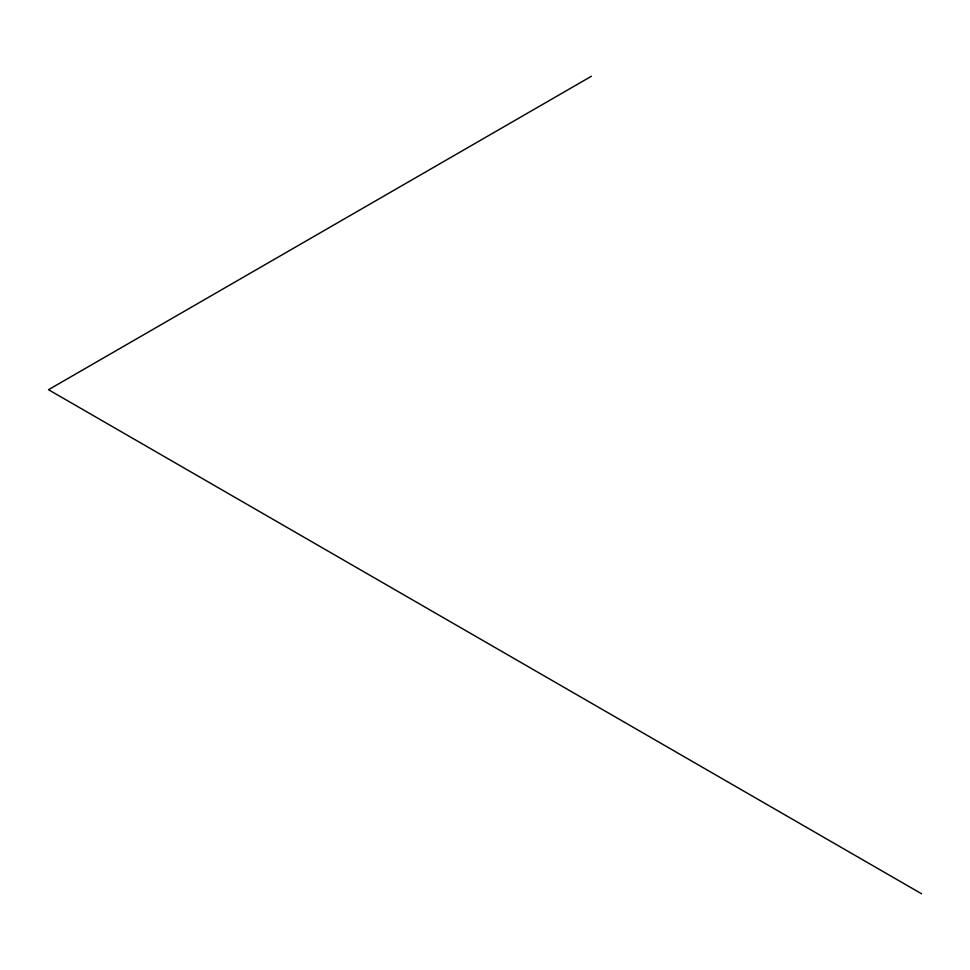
<?xml version="1.0" encoding="UTF-8"?>
<svg xmlns="http://www.w3.org/2000/svg" width="970" height="970" viewBox="0 0 970 970"><rect width="100%" height="100%" fill="white"/><g stroke="black" fill="none" stroke-linecap="round" stroke-linejoin="round"><path stroke-width="1.45" d="M591.397 76.266L48.5 389.71L921.5 893.734"/></g></svg>
